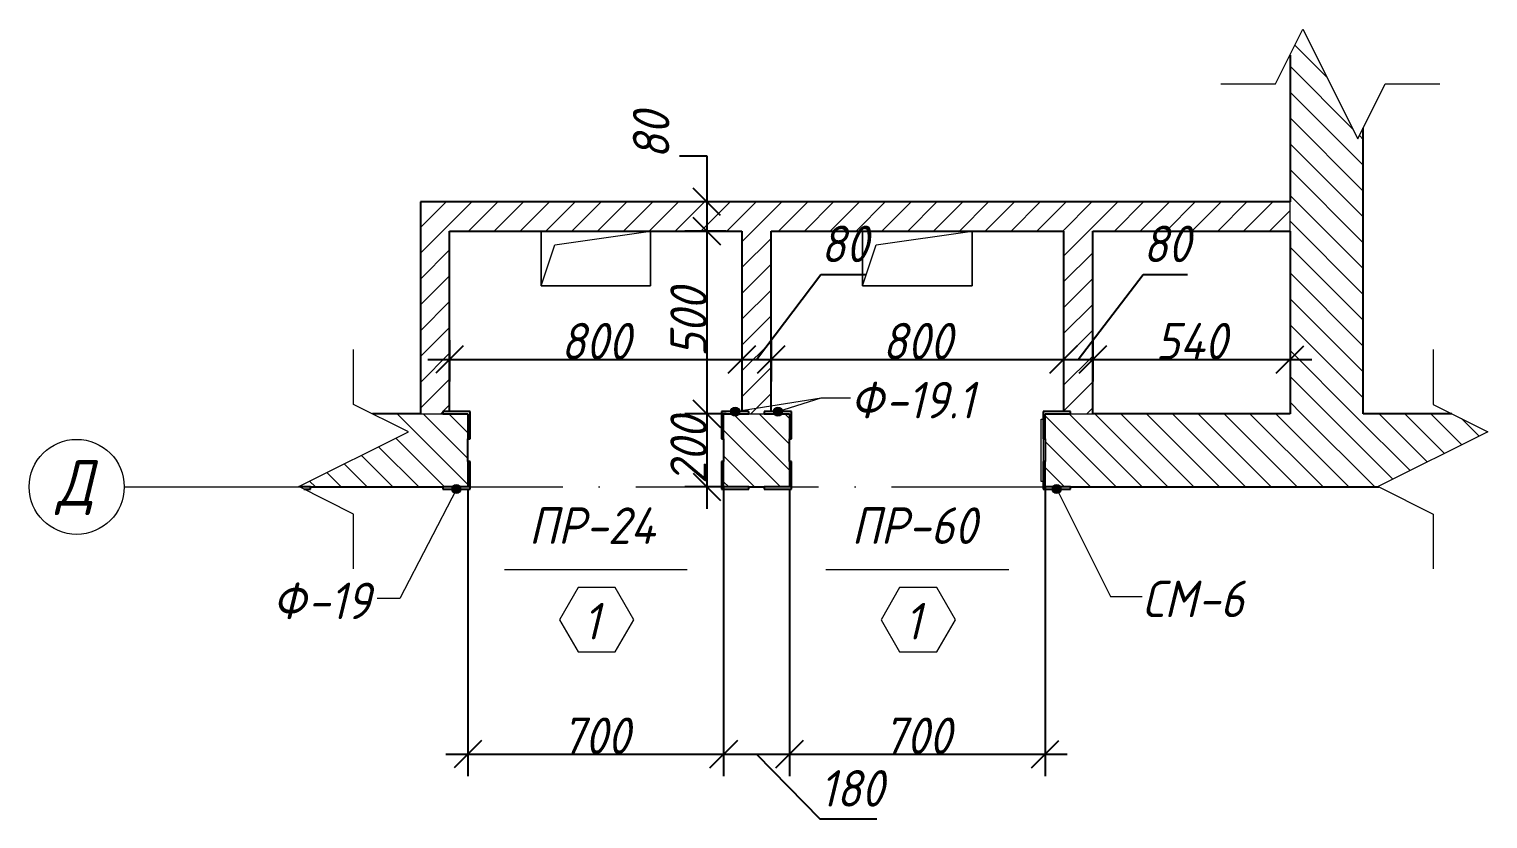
# Model space of a CAD drawing. Header units: millimetres. Extents: x -6064 to 178764, y -5836 to 29924.
# Drawn here: x 167256 to 171248, y 12492 to 14652 of the extents above; entities that cross this region are included whole.
import ezdxf

# ---------------------------------------------------------------- set-up
doc = ezdxf.new("R2010")
doc.units = ezdxf.units.MM
doc.linetypes.add('50_200_ШТРИХ_1Т_ш5_п1_п1_', pattern=[700, 500, -100, 0, -100])
doc.layers.add('A-ANNO-DIMS', color=7, linetype='Continuous')
for name, color, linetype, lineweight in [('A-DETL-GENF', 7, 'Continuous', 9), ('A-DOOR-IDEN', 7, 'Continuous', 9), ('A-FLOR', 7, 'Continuous', 9), ('A-GENM', 7, 'Continuous', 9), ('A-GENM-1', 7, 'Continuous', 25), ('A-GENM-IDEN', 7, 'Continuous', 9), ('Оси', 7, 'Continuous', 9), ('Оси-1', 7, '50_200_ШТРИХ_1Т_ш5_п1_п1_', 9)]:
    doc.layers.add(name, color=color, linetype=linetype, lineweight=lineweight)
for name, color, linetype, lineweight, true_color in [('A-WALL-7', 7, 'Continuous', 5, 0x008000), ('A-WALL-FNSH-7', 7, 'Continuous', 25, 0xce0000), ('A-WALL-FNSH-9', 7, 'Continuous', 25, 0x008000), ('A-WALL-PATT-2', 7, 'Continuous', 5, 0xce0000), ('A-WALL-PATT-3', 7, 'Continuous', 5, 0x008000)]:
    doc.layers.add(name, color=color, linetype=linetype, lineweight=lineweight, true_color=true_color)
doc.styles.add('ISOCPEUR_I_6', font='isocpeui.ttf', dxfattribs={"width": 0.9, "height": 125})
doc.styles.add('ISOCPEUR_I_7', font='isocpeui.ttf', dxfattribs={"width": 0.9, "height": 100})
doc.dimstyles.new('ISO-2_0_0_9К_СРЕДНИЙ_3', dxfattribs={"dimscale": 304.8, "dimtxt": 99.598118, "dimasz": 0.246063, "dimexe": 0.19685, "dimexo": 0, "dimgap": 0, "dimtad": 1, "dimdec": 0, "dimzin": 0, "dimdsep": 46, "dimtxsty": 'ISOCPEUR_I_7', "dimblk1": 'OBLIQUE', "dimblk2": 'OBLIQUE', "dimsah": 1, "dimcen": 0.09, "dimdle": 0.19685, "dimazin": 0, "dimtfac": 1, "dimtdec": 4, "dimtix": 1, "dimtmove": 1, "dimatfit": 3, "dimfxl": 1, "dimtvp": 1, "dimtolj": 1, "dimtzin": 0, "dimarcsym": 2})
doc.dimstyles.new('ISO-2_0_0_9К_СРЕДНИЙ_4', dxfattribs={"dimscale": 304.8, "dimtxt": 99.598118, "dimasz": 0.246063, "dimexe": 0.19685, "dimexo": 0, "dimgap": 0, "dimtad": 1, "dimdec": 0, "dimzin": 0, "dimdsep": 46, "dimtxsty": 'ISOCPEUR_I_7', "dimblk1": 'OBLIQUE', "dimblk2": 'OBLIQUE', "dimsah": 1, "dimcen": 0.09, "dimdle": 0.19685, "dimazin": 0, "dimtfac": 1, "dimtdec": 4, "dimtix": 1, "dimtmove": 0, "dimatfit": 3, "dimfxl": 1, "dimtvp": 1, "dimtolj": 1, "dimtzin": 0, "dimarcsym": 2})
pattern_1 = [(135, (131234.82, 6292.613), (-35.35534, -35.35534), [])]
pattern_2 = [(45, (131234.82, 6292.613), (-35.35534, 35.35534), [])]

# ---------------------------------------------------------------- blocks, each defined once
blk = doc.blocks.new('AR_Отверстие прямоугольное _в плите_ - AR_Отверстие прямоугольное _в плите_-24489712-Фрагмент 7')
at = {"layer": 'A-GENM'}
for p, q in [((-150, 75), (-150, -75)), ((-112.5, 37.5), (150, 75)), ((150, -75), (150, 75)), ((-150, -75), (-112.5, 37.5)), ((-150, -75), (150, -75))]:
    blk.add_line(p, q, dxfattribs=at)
blk = doc.blocks.new('Фахверк_СКБ_Уголок - Ф-19_200х3980 h-28533769-Фрагмент 7')
at = {"layer": 'A-GENM-1'}
for p, q in [((200, -50), (169.7, -50)), ((181.7, -56), (200, -56)), ((200, -56), (200, -50))]:
    blk.add_line(p, q, dxfattribs=at)
blk = doc.blocks.new('Фахверк_СКБ_Уголок - Ф-19_200х3980 h-V83-Фрагмент 7')
at = {"layer": 'A-GENM-1'}
for p, q in [((200, 156), (125, 156)), ((125, 156), (125, 81)), ((131, 81), (131, 150)), ((131, 150), (200, 150)), ((200, 150), (200, 156)), ((125, 81), (131, 81)), ((131, 19), (125, 19)), ((125, 19), (125, -56)), ((131, -50), (131, 19)), ((125, -56), (200, -56)), ((200, -50), (131, -50)), ((200, -56), (200, -50))]:
    blk.add_line(p, q, dxfattribs=at)
blk = doc.blocks.new('Фахверк_СКБ_Уголок - Ф-19_1_200х3980 h все крепления развернуты-28533837-Фрагмент 7')
at = {"layer": 'A-GENM-1'}
for p, q in [((200, 156), (125, 156)), ((125, 156), (125, 81)), ((131, 81), (131, 150)), ((131, 150), (200, 150)), ((200, 150), (200, 156)), ((125, 81), (131, 81)), ((131, 19), (125, 19)), ((125, 19), (125, -56)), ((131, -50), (131, 19)), ((125, -56), (200, -56)), ((200, -50), (131, -50)), ((200, -56), (200, -50))]:
    blk.add_line(p, q, dxfattribs=at)
blk = doc.blocks.new('Фахверк_СКБ_Уголок_Тип 2 - СМ-6_200х2180 h-30007491-Фрагмент 7')
at = {"layer": 'A-GENM-1'}
for p, q in [((125, 156), (125, 81)), ((200, 156), (125, 156)), ((131, 81), (131, 150)), ((131, 150), (200, 150)), ((200, 150), (200, 156)), ((125, 81), (131, 81)), ((131, 19), (125, 19)), ((125, 19), (125, -56)), ((131, -50), (131, 19)), ((125, -56), (200, -56)), ((200, -50), (131, -50)), ((200, -56), (200, -50))]:
    blk.add_line(p, q, dxfattribs=at)
blk = doc.blocks.new('Стойка_Влож_Полоса боковая - Полоса-27101091-Фрагмент 7')
at = {"layer": 'A-GENM'}
for p, q in [((-5, 85), (0, 85)), ((-5, -85), (-5, 85)), ((0, 31), (0, -31)), ((0, -85), (-5, -85))]:
    blk.add_line(p, q, dxfattribs=at)
blk = doc.blocks.new('DET_L_Линия разрыва - М50-27142744-Фрагмент 7')
at = {"layer": 'A-DETL-GENF'}
for p, q in [((225, 150), (150, 0)), ((375, -150), (225, 150)), ((150, 0), (0, 0)), ((450, 0), (375, -150)), ((600, 0), (450, 0))]:
    blk.add_line(p, q, dxfattribs=at)
blk = doc.blocks.new('Ось сетки - Круг_Ø6_00__ISO-2_5_0_9K_ кружки поменьше-23056867-Фрагмент 7')
at = {"layer": 'Оси'}
blk.add_circle((0, 0), 2.6, dxfattribs=at)
blk = doc.blocks.new('_Oblique')
at = {"color": 0, "linetype": 'ByBlock', "lineweight": -2}
blk.add_line((-0.5, -0.5), (0.5, 0.5), dxfattribs=at)
blk = doc.blocks.new('DIMBLOCK613-Фрагмент 7')
at = {"layer": 'A-ANNO-DIMS', "color": 0, "lineweight": -2, "transparency": 16777216}
for p, q in [((168456.3, 13393.9), (168456.3, 12608.2)), ((169156.3, 13400), (169156.3, 12608.2)), ((168396.3, 12668.2), (169216.3, 12668.2))]:
    blk.add_line(p, q, dxfattribs=at)
at = {"layer": 'Defpoints', "color": 0, "transparency": 16777216}
for p in [(168456.3, 13393.9), (169156.3, 13400), (169156.3, 12668.2)]:
    blk.add_point(p, dxfattribs=at)
at = {"layer": 'A-ANNO-DIMS', "color": 0, "lineweight": -2, "transparency": 16777216, "xscale": 75, "yscale": 75, "zscale": 75, "rotation": 180}
blk.add_blockref('_Oblique', (168456.3, 12668.2), dxfattribs=at)
at = {"layer": 'A-ANNO-DIMS', "color": 0, "lineweight": -2, "transparency": 16777216, "xscale": 75, "yscale": 75, "zscale": 75}
blk.add_blockref('_Oblique', (169156.3, 12668.2), dxfattribs=at)
at = {"layer": 'A-ANNO-DIMS', "color": 0, "transparency": 16777216, "insert": (168806.3, 12718.8), "char_height": 100, "width": 227.543, "attachment_point": 5, "style": 'ISOCPEUR_I_7'}
blk.add_mtext('\\A1;700', dxfattribs=at)
blk = doc.blocks.new('DIMBLOCK614-Фрагмент 7')
at = {"layer": 'A-ANNO-DIMS', "color": 0, "lineweight": -2, "transparency": 16777216}
for p, q in [((169156.3, 13400), (169156.3, 12608.2)), ((169336.3, 13393.9), (169336.3, 12608.2)), ((169096.3, 12668.2), (169396.3, 12668.2)), ((169246.3, 12668.2), (169419.8, 12491.6)), ((169419.8, 12491.6), (169575.6, 12491.6))]:
    blk.add_line(p, q, dxfattribs=at)
at = {"layer": 'Defpoints', "color": 0, "transparency": 16777216}
for p in [(169156.3, 13400), (169336.3, 13393.9), (169336.3, 12668.2)]:
    blk.add_point(p, dxfattribs=at)
at = {"layer": 'A-ANNO-DIMS', "color": 0, "lineweight": -2, "transparency": 16777216, "xscale": 75, "yscale": 75, "zscale": 75, "rotation": 180}
blk.add_blockref('_Oblique', (169156.3, 12668.2), dxfattribs=at)
at = {"layer": 'A-ANNO-DIMS', "color": 0, "lineweight": -2, "transparency": 16777216, "xscale": 75, "yscale": 75, "zscale": 75}
blk.add_blockref('_Oblique', (169336.3, 12668.2), dxfattribs=at)
at = {"layer": 'A-ANNO-DIMS', "color": 0, "transparency": 16777216, "insert": (169419.8, 12624.9), "char_height": 100, "width": 204.559, "attachment_point": 1, "line_spacing_factor": 1.149209, "style": 'ISOCPEUR_I_7'}
blk.add_mtext('\\A1;180', dxfattribs=at)
blk = doc.blocks.new('DIMBLOCK615-Фрагмент 7')
at = {"layer": 'A-ANNO-DIMS', "color": 0, "lineweight": -2, "transparency": 16777216}
for p, q in [((169336.3, 13393.9), (169336.3, 12608.2)), ((170036.3, 13400), (170036.3, 12608.2)), ((169276.3, 12668.2), (170096.3, 12668.2))]:
    blk.add_line(p, q, dxfattribs=at)
at = {"layer": 'Defpoints', "color": 0, "transparency": 16777216}
for p in [(169336.3, 13393.9), (170036.3, 13400), (170036.3, 12668.2)]:
    blk.add_point(p, dxfattribs=at)
at = {"layer": 'A-ANNO-DIMS', "color": 0, "lineweight": -2, "transparency": 16777216, "xscale": 75, "yscale": 75, "zscale": 75, "rotation": 180}
blk.add_blockref('_Oblique', (169336.3, 12668.2), dxfattribs=at)
at = {"layer": 'A-ANNO-DIMS', "color": 0, "lineweight": -2, "transparency": 16777216, "xscale": 75, "yscale": 75, "zscale": 75}
blk.add_blockref('_Oblique', (170036.3, 12668.2), dxfattribs=at)
at = {"layer": 'A-ANNO-DIMS', "color": 0, "transparency": 16777216, "insert": (169686.3, 12718.8), "char_height": 100, "width": 227.543, "attachment_point": 5, "style": 'ISOCPEUR_I_7'}
blk.add_mtext('\\A1;700', dxfattribs=at)
blk = doc.blocks.new('DIMBLOCK616-Фрагмент 7')
at = {"layer": 'A-ANNO-DIMS', "color": 0, "lineweight": -2, "transparency": 16777216}
for p, q in [((168406.3, 13801.6), (168406.3, 13688.6)), ((169206.3, 13801.6), (169206.3, 13688.6)), ((168346.3, 13748.6), (169266.3, 13748.6))]:
    blk.add_line(p, q, dxfattribs=at)
at = {"layer": 'Defpoints', "color": 0, "transparency": 16777216}
for p in [(168406.3, 13801.6), (169206.3, 13801.6), (169206.3, 13748.6)]:
    blk.add_point(p, dxfattribs=at)
at = {"layer": 'A-ANNO-DIMS', "color": 0, "lineweight": -2, "transparency": 16777216, "xscale": 75, "yscale": 75, "zscale": 75, "rotation": 180}
blk.add_blockref('_Oblique', (168406.3, 13748.6), dxfattribs=at)
at = {"layer": 'A-ANNO-DIMS', "color": 0, "lineweight": -2, "transparency": 16777216, "xscale": 75, "yscale": 75, "zscale": 75}
blk.add_blockref('_Oblique', (169206.3, 13748.6), dxfattribs=at)
at = {"layer": 'A-ANNO-DIMS', "color": 0, "transparency": 16777216, "insert": (168806.3, 13798.6), "char_height": 100, "width": 227.543, "attachment_point": 5, "style": 'ISOCPEUR_I_7'}
blk.add_mtext('\\A1;800', dxfattribs=at)
blk = doc.blocks.new('DIMBLOCK617-Фрагмент 7')
at = {"layer": 'A-ANNO-DIMS', "color": 0, "lineweight": -2, "transparency": 16777216}
for p, q in [((169246.3, 13748.6), (169422.3, 13981.5)), ((169422.3, 13981.5), (169544.2, 13981.5)), ((169206.3, 13801.6), (169206.3, 13688.6)), ((169286.3, 13801.6), (169286.3, 13688.6)), ((169146.3, 13748.6), (169346.3, 13748.6))]:
    blk.add_line(p, q, dxfattribs=at)
at = {"layer": 'Defpoints', "color": 0, "transparency": 16777216}
for p in [(169206.3, 13801.6), (169286.3, 13801.6), (169286.3, 13748.6)]:
    blk.add_point(p, dxfattribs=at)
at = {"layer": 'A-ANNO-DIMS', "color": 0, "lineweight": -2, "transparency": 16777216, "xscale": 75, "yscale": 75, "zscale": 75, "rotation": 180}
blk.add_blockref('_Oblique', (169206.3, 13748.6), dxfattribs=at)
at = {"layer": 'A-ANNO-DIMS', "color": 0, "lineweight": -2, "transparency": 16777216, "xscale": 75, "yscale": 75, "zscale": 75}
blk.add_blockref('_Oblique', (169286.3, 13748.6), dxfattribs=at)
at = {"layer": 'A-ANNO-DIMS', "color": 0, "transparency": 16777216, "insert": (169422.3, 14114.8), "char_height": 100, "width": 151.696, "attachment_point": 1, "line_spacing_factor": 1.149209, "style": 'ISOCPEUR_I_7'}
blk.add_mtext('\\A1;80', dxfattribs=at)
blk = doc.blocks.new('DIMBLOCK618-Фрагмент 7')
at = {"layer": 'A-ANNO-DIMS', "color": 0, "lineweight": -2, "transparency": 16777216}
for p, q in [((169286.3, 13801.6), (169286.3, 13688.6)), ((170086.3, 13801.6), (170086.3, 13688.6)), ((169226.3, 13748.6), (170146.3, 13748.6))]:
    blk.add_line(p, q, dxfattribs=at)
at = {"layer": 'Defpoints', "color": 0, "transparency": 16777216}
for p in [(169286.3, 13801.6), (170086.3, 13801.6), (170086.3, 13748.6)]:
    blk.add_point(p, dxfattribs=at)
at = {"layer": 'A-ANNO-DIMS', "color": 0, "lineweight": -2, "transparency": 16777216, "xscale": 75, "yscale": 75, "zscale": 75, "rotation": 180}
blk.add_blockref('_Oblique', (169286.3, 13748.6), dxfattribs=at)
at = {"layer": 'A-ANNO-DIMS', "color": 0, "lineweight": -2, "transparency": 16777216, "xscale": 75, "yscale": 75, "zscale": 75}
blk.add_blockref('_Oblique', (170086.3, 13748.6), dxfattribs=at)
at = {"layer": 'A-ANNO-DIMS', "color": 0, "transparency": 16777216, "insert": (169686.3, 13798.6), "char_height": 100, "width": 227.543, "attachment_point": 5, "style": 'ISOCPEUR_I_7'}
blk.add_mtext('\\A1;800', dxfattribs=at)
blk = doc.blocks.new('DIMBLOCK619-Фрагмент 7')
at = {"layer": 'A-ANNO-DIMS', "color": 0, "lineweight": -2, "transparency": 16777216}
for p, q in [((170126.3, 13748.6), (170304.1, 13981.5)), ((170304.1, 13981.5), (170426, 13981.5)), ((170086.3, 13801.6), (170086.3, 13688.6)), ((170166.3, 13801.6), (170166.3, 13688.6)), ((170026.3, 13748.6), (170226.3, 13748.6))]:
    blk.add_line(p, q, dxfattribs=at)
at = {"layer": 'Defpoints', "color": 0, "transparency": 16777216}
for p in [(170086.3, 13801.6), (170166.3, 13801.6), (170166.3, 13748.6)]:
    blk.add_point(p, dxfattribs=at)
at = {"layer": 'A-ANNO-DIMS', "color": 0, "lineweight": -2, "transparency": 16777216, "xscale": 75, "yscale": 75, "zscale": 75, "rotation": 180}
blk.add_blockref('_Oblique', (170086.3, 13748.6), dxfattribs=at)
at = {"layer": 'A-ANNO-DIMS', "color": 0, "lineweight": -2, "transparency": 16777216, "xscale": 75, "yscale": 75, "zscale": 75}
blk.add_blockref('_Oblique', (170166.3, 13748.6), dxfattribs=at)
at = {"layer": 'A-ANNO-DIMS', "color": 0, "transparency": 16777216, "insert": (170304.1, 14114.8), "char_height": 100, "width": 151.696, "attachment_point": 1, "line_spacing_factor": 1.149209, "style": 'ISOCPEUR_I_7'}
blk.add_mtext('\\A1;80', dxfattribs=at)
blk = doc.blocks.new('DIMBLOCK620-Фрагмент 7')
at = {"layer": 'A-ANNO-DIMS', "color": 0, "lineweight": -2, "transparency": 16777216}
for p, q in [((170166.3, 13801.6), (170166.3, 13688.6)), ((170706.3, 13801.6), (170706.3, 13688.6)), ((170106.3, 13748.6), (170766.3, 13748.6))]:
    blk.add_line(p, q, dxfattribs=at)
at = {"layer": 'Defpoints', "color": 0, "transparency": 16777216}
for p in [(170166.3, 13801.6), (170706.3, 13801.6), (170706.3, 13748.6)]:
    blk.add_point(p, dxfattribs=at)
at = {"layer": 'A-ANNO-DIMS', "color": 0, "lineweight": -2, "transparency": 16777216, "xscale": 75, "yscale": 75, "zscale": 75, "rotation": 180}
blk.add_blockref('_Oblique', (170166.3, 13748.6), dxfattribs=at)
at = {"layer": 'A-ANNO-DIMS', "color": 0, "lineweight": -2, "transparency": 16777216, "xscale": 75, "yscale": 75, "zscale": 75}
blk.add_blockref('_Oblique', (170706.3, 13748.6), dxfattribs=at)
at = {"layer": 'A-ANNO-DIMS', "color": 0, "transparency": 16777216, "insert": (170436.3, 13798.6), "char_height": 100, "width": 236.737, "attachment_point": 5, "style": 'ISOCPEUR_I_7'}
blk.add_mtext('\\A1;540', dxfattribs=at)
blk = doc.blocks.new('DIMBLOCK621-Фрагмент 7')
at = {"layer": 'A-ANNO-DIMS', "color": 0, "lineweight": -2, "transparency": 16777216}
for p, q in [((169035.4, 14306.2), (169110.4, 14306.2)), ((169110.4, 14306.2), (169110.4, 14180)), ((169110.4, 14240), (169110.4, 14040)), ((169163.4, 14180), (169050.4, 14180)), ((169163.4, 14100), (169050.4, 14100))]:
    blk.add_line(p, q, dxfattribs=at)
at = {"layer": 'Defpoints', "color": 0, "transparency": 16777216}
for p in [(169163.4, 14180), (169110.4, 14100), (169163.4, 14100)]:
    blk.add_point(p, dxfattribs=at)
at = {"layer": 'A-ANNO-DIMS', "color": 0, "lineweight": -2, "transparency": 16777216, "xscale": 75, "yscale": 75, "zscale": 75}
for p, rotation in [((169110.4, 14180), 90), ((169110.4, 14100), 270)]:
    blk.add_blockref('_Oblique', p, dxfattribs=dict(at, rotation=rotation))
at = {"layer": 'A-ANNO-DIMS', "color": 0, "transparency": 16777216, "insert": (168907.8, 14297), "char_height": 100, "width": 151.696, "attachment_point": 1, "rotation": 90, "line_spacing_factor": 1.149209, "style": 'ISOCPEUR_I_7'}
blk.add_mtext('\\A1;80', dxfattribs=at)
blk = doc.blocks.new('DIMBLOCK622-Фрагмент 7')
at = {"layer": 'A-ANNO-DIMS', "color": 0, "lineweight": -2, "transparency": 16777216}
for p, q in [((169110.4, 14160), (169110.4, 13540)), ((169163.4, 14100), (169050.4, 14100)), ((169163.4, 13600), (169050.4, 13600))]:
    blk.add_line(p, q, dxfattribs=at)
at = {"layer": 'Defpoints', "color": 0, "transparency": 16777216}
for p in [(169163.4, 14100), (169110.4, 13600), (169163.4, 13600)]:
    blk.add_point(p, dxfattribs=at)
at = {"layer": 'A-ANNO-DIMS', "color": 0, "lineweight": -2, "transparency": 16777216, "xscale": 75, "yscale": 75, "zscale": 75}
for p, rotation in [((169110.4, 14100), 90), ((169110.4, 13600), 270)]:
    blk.add_blockref('_Oblique', p, dxfattribs=dict(at, rotation=rotation))
at = {"layer": 'A-ANNO-DIMS', "color": 0, "transparency": 16777216, "insert": (169060.4, 13850), "char_height": 100, "width": 227.543, "attachment_point": 5, "rotation": 90, "style": 'ISOCPEUR_I_7'}
blk.add_mtext('\\A1;500', dxfattribs=at)
blk = doc.blocks.new('DIMBLOCK623-Фрагмент 7')
at = {"layer": 'A-ANNO-DIMS', "color": 0, "lineweight": -2, "transparency": 16777216}
for p, q in [((169110.4, 13660), (169110.4, 13340)), ((169163.4, 13600), (169050.4, 13600)), ((169163.4, 13400), (169050.4, 13400))]:
    blk.add_line(p, q, dxfattribs=at)
at = {"layer": 'Defpoints', "color": 0, "transparency": 16777216}
for p in [(169163.4, 13600), (169110.4, 13400), (169163.4, 13400)]:
    blk.add_point(p, dxfattribs=at)
at = {"layer": 'A-ANNO-DIMS', "color": 0, "lineweight": -2, "transparency": 16777216, "xscale": 75, "yscale": 75, "zscale": 75}
for p, rotation in [((169110.4, 13600), 90), ((169110.4, 13400), 270)]:
    blk.add_blockref('_Oblique', p, dxfattribs=dict(at, rotation=rotation))
at = {"layer": 'A-ANNO-DIMS', "color": 0, "transparency": 16777216, "insert": (169060.4, 13500), "char_height": 100, "width": 227.543, "attachment_point": 5, "rotation": 90, "style": 'ISOCPEUR_I_7'}
blk.add_mtext('\\A1;200', dxfattribs=at)
blk = doc.blocks.new('AAR_СКБ_Марка_Двери_Перемычка и проем - Марка перемычки и проема-25306769-Фрагмент 7')
at = {"layer": 'A-DOOR-IDEN'}
for p, q in [((-5, 0), (5, 0)), ((-0.968, -0.984), (-1.986, -2.747)), ((1.067, -0.984), (-0.968, -0.984)), ((2.085, -2.747), (1.067, -0.984)), ((-1.986, -2.747), (-0.968, -4.509)), ((1.067, -4.509), (2.085, -2.747)), ((-0.968, -4.509), (1.067, -4.509))]:
    blk.add_line(p, q, dxfattribs=at)

msp = doc.modelspace()

# ---------------------------------------------------------------- hatches: boundary and pattern name
at = {"layer": 'A-GENM-IDEN'}
h = msp.add_hatch(color=256, dxfattribs=at)
edge = h.paths.add_edge_path(flags=0)
edge.add_arc((169187.8, 13606), 12.5, 0, 360)
h = msp.add_hatch(color=256, dxfattribs=at)
edge = h.paths.add_edge_path(flags=0)
edge.add_arc((169304.8, 13606), 12.5, 0, 360)
h = msp.add_hatch(color=256, dxfattribs=at)
edge = h.paths.add_edge_path(flags=0)
edge.add_arc((168424.8, 13394), 12.5, 0, 360)
h = msp.add_hatch(color=256, dxfattribs=at)
edge = h.paths.add_edge_path(flags=0)
edge.add_arc((170067.8, 13394), 12.5, 0, 360)
at = {"layer": 'A-WALL-PATT-2'}
h = msp.add_hatch(dxfattribs=at)
h.set_pattern_fill('FP_83', color=256, style=0, pattern_type=2)
h.set_pattern_definition(pattern_1)
h.paths.add_polyline_path([(170906.3, 13600), (170906.3, 14381.7), (170891.7, 14352.4), (170741.7, 14652.4), (170706.3, 14581.7), (170706.3, 13600)], flags=0)
h = msp.add_hatch(dxfattribs=at)
h.set_pattern_fill('FP_83', color=256, style=0, pattern_type=2)
h.set_pattern_definition(pattern_1)
h.paths.add_polyline_path([(169286.3, 13400), (169336.3, 13400), (169336.3, 13600), (169156.3, 13600), (169156.3, 13400), (169267.3, 13400)], flags=0)
h.paths.add_polyline_path([(168293.6, 13400), (168456.3, 13400), (168456.3, 13600), (168195.1, 13600), (168293.6, 13550.7), (167993.6, 13400.7), (167995.1, 13400), (168256.3, 13400)], flags=0)
h = msp.add_hatch(dxfattribs=at)
h.set_pattern_fill('FP_83', color=256, style=0, pattern_type=2)
h.set_pattern_definition(pattern_1)
h.paths.add_polyline_path([(170706.3, 13400), (170949, 13400), (170947.6, 13400.7), (171247.6, 13550.7), (171149, 13600), (170036.3, 13600), (170036.3, 13400), (170502.6, 13400)], flags=0)
at = {"layer": 'A-WALL-PATT-3'}
h = msp.add_hatch(dxfattribs=at)
h.set_pattern_fill('FP_84', color=256, style=0, pattern_type=2)
h.set_pattern_definition(pattern_2)
h.paths.add_polyline_path([(168326.3, 13600), (168387.3, 13600), (168387.3, 13606), (168406.3, 13606), (168406.3, 14180), (168326.3, 14180), (168326.3, 13606)], flags=0)
h = msp.add_hatch(dxfattribs=at)
h.set_pattern_fill('FP_84', color=256, style=0, pattern_type=2)
h.set_pattern_definition(pattern_2)
h.paths.add_polyline_path([(168406.3, 14100), (170706.3, 14100), (170706.3, 14180), (168406.3, 14180)], flags=0)
h = msp.add_hatch(dxfattribs=at)
h.set_pattern_fill('FP_84', color=256, style=0, pattern_type=2)
h.set_pattern_definition(pattern_2)
h.paths.add_polyline_path([(169267.3, 13600), (169267.3, 13606), (169286.3, 13606), (169286.3, 14100), (169206.3, 14100), (169206.3, 13606), (169225.3, 13606), (169225.3, 13600)], flags=0)
h = msp.add_hatch(dxfattribs=at)
h.set_pattern_fill('FP_84', color=256, style=0, pattern_type=2)
h.set_pattern_definition(pattern_2)
h.paths.add_polyline_path([(170166.3, 13600), (170166.3, 14100), (170086.3, 14100), (170086.3, 13606), (170105.3, 13606), (170105.3, 13600)], flags=0)

# ---------------------------------------------------------------- linework, layer by layer
at = {"layer": 'A-FLOR'}
for p, q in [((168656.5, 13950), (168656.5, 14100)), ((168956.5, 14100), (168956.5, 13950)), ((169536.3, 13950), (169536.3, 14100)), ((169836.3, 14100), (169836.3, 13950)), ((168956.5, 13950), (168656.5, 13950)), ((169836.3, 13950), (169536.3, 13950))]:
    msp.add_line(p, q, dxfattribs=at)
at = {"layer": 'A-GENM-IDEN'}
for p, q in [((169187.8, 13606), (169422.8, 13643.6)), ((169304.8, 13606), (169422.8, 13643.6)), ((169422.8, 13643.6), (169503.3, 13643.6)), ((169422.8, 13643.6), (169503.3, 13643.6)), ((168424.8, 13394), (168270.3, 13094.1)), ((170067.8, 13394), (170215.3, 13099.6)), ((168270.3, 13094.1), (168207.9, 13094.1)), ((170215.3, 13099.6), (170301.9, 13099.6))]:
    msp.add_line(p, q, dxfattribs=at)
for centre in [(169187.8, 13606), (169304.8, 13606), (168424.8, 13394), (170067.8, 13394)]:
    msp.add_circle(centre, 12.5, dxfattribs=at)
at = {"layer": 'A-WALL-7'}
for p, q in [((170706.3, 14100), (170706.3, 14180)), ((168326.3, 13600), (168387.3, 13600)), ((169225.3, 13600), (169267.3, 13600)), ((170105.3, 13600), (170166.3, 13600))]:
    msp.add_line(p, q, dxfattribs=at)
at = {"layer": 'A-WALL-FNSH-7'}
for p, q in [((170706.3, 14581.7), (170706.3, 14180)), ((170906.3, 13600), (170906.3, 14381.7)), ((170706.3, 14100), (170706.3, 13600)), ((168326.3, 13600), (168195.1, 13600)), ((170706.3, 13600), (170166.3, 13600)), ((171149, 13600), (170906.3, 13600)), ((168456.3, 13469), (168456.3, 13531)), ((169156.3, 13531), (169156.3, 13469)), ((169336.3, 13469), (169336.3, 13531)), ((170036.3, 13531), (170036.3, 13469)), ((168025.3, 13400), (168387.3, 13400)), ((169225.3, 13400), (169267.3, 13400)), ((170105.3, 13400), (170949, 13400))]:
    msp.add_line(p, q, dxfattribs=at)
at = {"layer": 'A-WALL-FNSH-9'}
for p, q in [((170706.3, 14180), (168326.3, 14180)), ((168326.3, 14180), (168326.3, 13600)), ((168406.3, 14100), (169206.3, 14100)), ((168406.3, 13606), (168406.3, 14100)), ((169206.3, 14100), (169206.3, 13606)), ((169286.3, 14100), (170086.3, 14100)), ((169286.3, 13606), (169286.3, 14100)), ((170086.3, 14100), (170086.3, 13606)), ((170166.3, 14100), (170706.3, 14100)), ((170166.3, 13600), (170166.3, 14100))]:
    msp.add_line(p, q, dxfattribs=at)
at = {"layer": 'Оси-1'}
msp.add_line((167515.7, 13400), (170946.2, 13400), dxfattribs=at)

# ---------------------------------------------------------------- block references
at = {"layer": 'A-DETL-GENF'}
for p, rotation in [((171116.7, 14502.4), 180), ((168143.6, 13775.7), 270), ((171097.6, 13175.7), 90)]:
    msp.add_blockref('DET_L_Линия разрыва - М50-27142744-Фрагмент 7', p, dxfattribs=dict(at, rotation=rotation))
at = {"layer": 'A-DOOR-IDEN', "xscale": 49.99999999999998, "yscale": 49.99999999999998, "zscale": 49.99999999999998}
for p in [(168806.3, 13173.8), (169686.3, 13173.8)]:
    msp.add_blockref('AAR_СКБ_Марка_Двери_Перемычка и проем - Марка перемычки и проема-25306769-Фрагмент 7', p, dxfattribs=at)
at = {"layer": 'A-GENM'}
for name, p in [('AR_Отверстие прямоугольное _в плите_ - AR_Отверстие прямоугольное _в плите_-24489712-Фрагмент 7', (168806.5, 14025)), ('AR_Отверстие прямоугольное _в плите_ - AR_Отверстие прямоугольное _в плите_-24489712-Фрагмент 7', (169686.3, 14025)), ('Стойка_Влож_Полоса боковая - Полоса-27101091-Фрагмент 7', (170030.3, 13500))]:
    msp.add_blockref(name, p, dxfattribs=at)
at = {"layer": 'A-GENM-1', "rotation": 180}
for name, p in [('Фахверк_СКБ_Уголок - Ф-19_200х3980 h-V83-Фрагмент 7', (168587.3, 13550)), ('Фахверк_СКБ_Уголок - Ф-19_1_200х3980 h все крепления развернуты-28533837-Фрагмент 7', (169467.3, 13550))]:
    msp.add_blockref(name, p, dxfattribs=at)
at = {"layer": 'A-GENM-1'}
for name, p in [('Фахверк_СКБ_Уголок - Ф-19_1_200х3980 h все крепления развернуты-28533837-Фрагмент 7', (169025.3, 13450)), ('Фахверк_СКБ_Уголок_Тип 2 - СМ-6_200х2180 h-30007491-Фрагмент 7', (169905.3, 13450)), ('Фахверк_СКБ_Уголок - Ф-19_200х3980 h-28533769-Фрагмент 7', (167825.3, 13450))]:
    msp.add_blockref(name, p, dxfattribs=at)
at = {"layer": 'Оси', "xscale": 49.99999999999998, "yscale": 49.99999999999998, "zscale": 49.99999999999998, "rotation": 269.9999999999995}
msp.add_blockref('Ось сетки - Круг_Ø6_00__ISO-2_5_0_9K_ кружки поменьше-23056867-Фрагмент 7', (167385.7, 13400), dxfattribs=at)

# ---------------------------------------------------------------- texts
at = {"layer": 'A-DOOR-IDEN', "char_height": 100, "width": 57.721, "attachment_point": 1, "style": 'ISOCPEUR_I_7'}
for insert in [(168772, 13082.5), (169652, 13082.5)]:
    msp.add_mtext('\\fISOCPEUR|b0|i1|c204|p34|;\\W.9;1', dxfattribs=dict(at, insert=insert))
at = {"layer": 'A-GENM-IDEN', "char_height": 100, "attachment_point": 1, "style": 'ISOCPEUR_I_7'}
for s, insert, width in [('\\fISOCPEUR|b0|i1|c204|p34|;\\W.9;Ф', (169503.3, 13687.4), 115.443), ('\\fISOCPEUR|b0|i1|c204|p34|;\\W.9;Ф', (169503.3, 13687.4), 115.443), ('-19.1', (169598.5, 13687.4), 310.253), ('-19.1', (169598.5, 13687.4), 310.253), ('ПР', (168623.2, 13343.8), 187.595), ('-24', (168777.9, 13343.8), 252.532), ('ПР', (169506.3, 13343.8), 187.595), ('-60', (169661, 13343.8), 238.101), ('\\fISOCPEUR|b0|i1|c204|p34|;\\W.9;Ф', (167922.2, 13137.9), 115.443), ('-19', (168017.5, 13137.9), 216.456), ('СМ', (170301.9, 13143.4), 183.987), ('-6', (170453.7, 13143.4), 158.734)]:
    msp.add_mtext(s, dxfattribs=dict(at, insert=insert, width=width))
at = {"layer": 'Оси', "insert": (167330.8, 13473.3), "char_height": 125, "width": 126.266, "attachment_point": 1, "style": 'ISOCPEUR_I_6'}
msp.add_mtext('\\fISOCPEUR|b0|i1|c204|p34|;\\W.9;Д', dxfattribs=at)

# ---------------------------------------------------------------- dimensions: what is measured, and where the dimension line sits
at = {"layer": 'A-ANNO-DIMS'}
dim = msp.add_linear_dim(base=(169110.4, 14100), p1=(169163.4, 14180), p2=(169163.4, 14100), angle=90, dimstyle='ISO-2_0_0_9К_СРЕДНИЙ_3', override={"dimpost": '<>', "dimfxl": 80}, dxfattribs=at)
dim.commit()
dim.dimension.update_dxf_attribs({"geometry": 'DIMBLOCK621-Фрагмент 7', "text_midpoint": (169046.4, 14306.2), "dimtype": 160, "text_rotation": 90})
for base, p1, p2, override, picture, middle in [((169110.4, 13600), (169163.4, 14100), (169163.4, 13600), {"dimpost": '<>', "dimfxl": 500}, 'DIMBLOCK622-Фрагмент 7', (169060.4, 13850)), ((169110.4, 13400), (169163.4, 13600), (169163.4, 13400), {"dimpost": '<>', "dimfxl": 200}, 'DIMBLOCK623-Фрагмент 7', (169060.4, 13500))]:
    dim = msp.add_linear_dim(base=base, p1=p1, p2=p2, angle=90, dimstyle='ISO-2_0_0_9К_СРЕДНИЙ_4', override=override, dxfattribs=at)
    dim.commit()
    dim.dimension.update_dxf_attribs({"geometry": picture, "text_midpoint": middle})
for base, p1, p2, override, picture, middle in [((169286.3, 13748.6), (169206.3, 13801.6), (169286.3, 13801.6), {"dimpost": '<>', "dimfxl": 80}, 'DIMBLOCK617-Фрагмент 7', (169422.3, 13981.5)), ((170166.3, 13748.6), (170086.3, 13801.6), (170166.3, 13801.6), {"dimpost": '<>', "dimfxl": 80}, 'DIMBLOCK619-Фрагмент 7', (170304.1, 13981.5)), ((169336.3, 12668.2), (169156.3, 13400), (169336.3, 13393.9), {"dimpost": '<>', "dimfxl": 180.103196}, 'DIMBLOCK614-Фрагмент 7', (169419.8, 12491.6))]:
    dim = msp.add_linear_dim(base=base, p1=p1, p2=p2, dimstyle='ISO-2_0_0_9К_СРЕДНИЙ_3', override=override, dxfattribs=at)
    dim.commit()
    dim.dimension.update_dxf_attribs({"geometry": picture, "text_midpoint": middle, "dimtype": 160})
for base, p1, p2, override, picture, middle in [((169206.3, 13748.6), (168406.3, 13801.6), (169206.3, 13801.6), {"dimpost": '<>', "dimfxl": 800}, 'DIMBLOCK616-Фрагмент 7', (168806.3, 13798.6)), ((170086.3, 13748.6), (169286.3, 13801.6), (170086.3, 13801.6), {"dimpost": '<>', "dimfxl": 800}, 'DIMBLOCK618-Фрагмент 7', (169686.3, 13798.6)), ((170706.3, 13748.6), (170166.3, 13801.6), (170706.3, 13801.6), {"dimpost": '<>', "dimfxl": 539.999987}, 'DIMBLOCK620-Фрагмент 7', (170436.3, 13798.6)), ((169156.3, 12668.2), (168456.3, 13393.9), (169156.3, 13400), {"dimpost": '<>', "dimfxl": 700.026543}, 'DIMBLOCK613-Фрагмент 7', (168806.3, 12718.8)), ((170036.3, 12668.2), (169336.3, 13393.9), (170036.3, 13400), {"dimpost": '<>', "dimfxl": 700.026543}, 'DIMBLOCK615-Фрагмент 7', (169686.3, 12718.8))]:
    dim = msp.add_linear_dim(base=base, p1=p1, p2=p2, dimstyle='ISO-2_0_0_9К_СРЕДНИЙ_4', override=override, dxfattribs=at)
    dim.commit()
    dim.dimension.update_dxf_attribs({"geometry": picture, "text_midpoint": middle})

doc.saveas('drawing.dxf')
